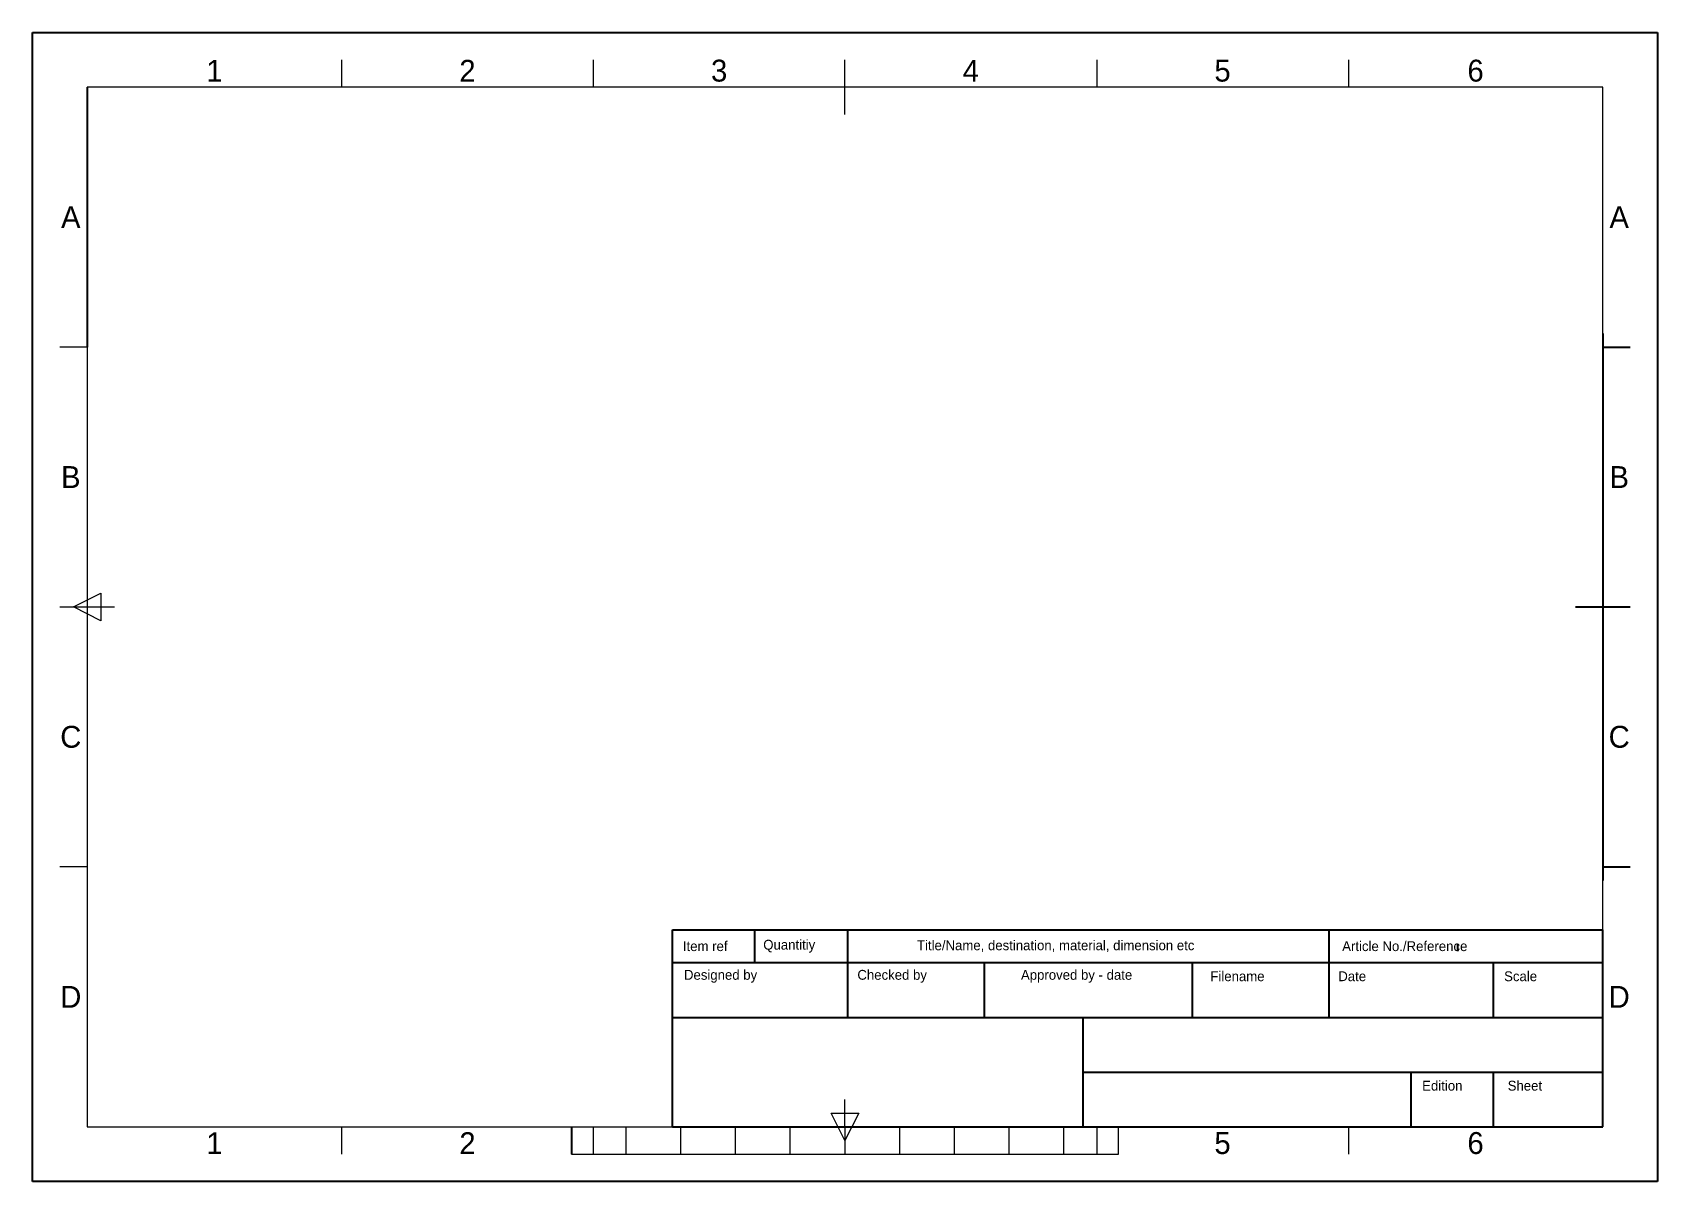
# Model space of a CAD drawing. Header units: millimetres. Extents: x 0 to 297, y 0 to 210.
import ezdxf

# ---------------------------------------------------------------- set-up
doc = ezdxf.new("R2010")
doc.units = ezdxf.units.MM
doc.layers.get('0').update_dxf_attribs({"color": 255, "linetype": 'CONTINUOUS'})
doc.layers.add('Border', color=255, linetype='CONTINUOUS', lineweight=25)
doc.layers.add('Title', color=255, linetype='CONTINUOUS')
doc.styles.add('textstyle10', font='textstyle10')
doc.styles.add('textstyle11', font='textstyle11')
doc.styles.add('textstyle12', font='textstyle12')
doc.styles.add('textstyle13', font='textstyle13')
doc.styles.add('textstyle14', font='textstyle14')
doc.styles.add('textstyle15', font='textstyle15')
doc.styles.add('textstyle16', font='textstyle16')
doc.styles.add('textstyle18', font='textstyle18')
doc.styles.add('textstyle19', font='textstyle19')
doc.styles.add('textstyle20', font='textstyle20')
doc.styles.add('textstyle21', font='textstyle21')
doc.styles.add('textstyle22', font='textstyle22')
doc.styles.add('textstyle23', font='textstyle23')
doc.styles.add('textstyle24', font='textstyle24')
doc.styles.add('textstyle25', font='textstyle25')
doc.styles.add('textstyle26', font='textstyle26')
doc.styles.add('textstyle27', font='textstyle27')
doc.styles.add('textstyle28', font='textstyle28')
doc.styles.add('textstyle29', font='textstyle29')
doc.styles.add('textstyle30', font='textstyle30')
doc.styles.add('textstyle31', font='textstyle31')
doc.styles.add('textstyle32', font='textstyle32')
doc.styles.add('textstyle33', font='textstyle33')
doc.styles.add('textstyle34', font='textstyle34')
doc.styles.add('textstyle35', font='textstyle35')
doc.styles.add('textstyle5', font='textstyle5')
doc.styles.add('textstyle6', font='textstyle6')
doc.styles.add('textstyle7', font='textstyle7')
doc.styles.add('textstyle8', font='textstyle8')
doc.styles.add('textstyle9', font='textstyle9')

msp = doc.modelspace()

# ---------------------------------------------------------------- linework, layer by layer
at = {"color": 7, "linetype": 'CONTINUOUS', "lineweight": -3}
msp.add_line((260.48, 42.1), (260.48, 43.3), dxfattribs=at)
at = {"layer": 'Border'}
for p, q in [((0, 0), (0, 210)), ((0, 210), (297, 210)), ((297, 210), (297, 0)), ((10, 200), (10, 152.5)), ((287, 155), (287, 55)), ((287, 152.5), (292, 152.5)), ((282, 105), (292, 105)), ((287, 57.5), (292, 57.5)), ((98.5, 10), (98.5, 5)), ((297, 0), (0, 0))]:
    msp.add_line(p, q, dxfattribs=at)
at = {"layer": 'Border', "color": 0, "linetype": 'CONTINUOUS', "lineweight": 0}
for p, q in [((56.5, 205), (56.5, 200)), ((102.5, 205), (102.5, 200)), ((148.5, 195), (148.5, 205)), ((194.5, 205), (194.5, 200)), ((240.5, 205), (240.5, 200)), ((10, 200), (10, 200)), ((10, 200), (10, 200)), ((56.5, 200), (10, 200)), ((56.5, 200), (56.5, 200)), ((102.5, 200), (56.5, 200)), ((148.5, 200), (102.5, 200)), ((194.5, 200), (148.5, 200)), ((240.5, 200), (194.5, 200)), ((287, 200), (240.5, 200)), ((287, 200), (287, 200)), ((287, 155), (287, 200)), ((287, 200), (287, 200)), ((10, 152.5), (5, 152.5)), ((10, 152.5), (10, 105)), ((7.5, 105), (12.5, 107.5)), ((12.5, 107.5), (12.5, 102.5)), ((5, 105), (15, 105)), ((12.5, 102.5), (7.5, 105)), ((10, 105), (10, 57.5)), ((10, 57.5), (5, 57.5)), ((10, 57.5), (10, 10)), ((287, 10), (287, 55)), ((148.5, 10), (148.5, 15)), ((148.5, 7.5), (146, 12.5)), ((146, 12.5), (151, 12.5)), ((151, 12.5), (148.5, 7.5)), ((10, 10), (10, 10)), ((10, 10), (56.5, 10)), ((56.5, 10), (56.5, 5)), ((56.5, 10), (56.5, 10)), ((56.5, 10), (102.5, 10)), ((98.5, 10), (198.5, 10)), ((102.5, 10), (102.5, 5)), ((102.5, 10), (148.5, 10)), ((108.5, 5), (108.5, 10)), ((118.5, 5), (118.5, 10)), ((128.5, 5), (128.5, 10)), ((138.5, 5), (138.5, 10)), ((148.5, 10), (148.5, 5)), ((148.5, 10), (194.5, 10)), ((158.5, 5), (158.5, 10)), ((168.5, 5), (168.5, 10)), ((178.5, 5), (178.5, 10)), ((188.5, 5), (188.5, 10)), ((194.5, 10), (194.5, 5)), ((194.5, 10), (240.5, 10)), ((198.5, 5), (198.5, 10)), ((240.5, 10), (240.5, 5)), ((240.5, 10), (287, 10)), ((287, 10), (287, 10)), ((98.5, 5), (198.5, 5))]:
    msp.add_line(p, q, dxfattribs=at)
at = {"layer": 'Title'}
for p, q in [((117, 40), (117, 46)), ((117, 46), (287, 46)), ((132, 40), (132, 46)), ((149, 40), (149, 46)), ((237, 40), (237, 46)), ((287, 10), (287, 46)), ((117, 40), (287, 40)), ((117, 10), (117, 40)), ((149, 30), (149, 40)), ((174, 30), (174, 40)), ((212, 30), (212, 40)), ((237, 30), (237, 40)), ((267, 30), (267, 40)), ((117, 30), (287, 30)), ((192, 10), (192, 30)), ((192, 20), (287, 20)), ((252, 10), (252, 20)), ((267, 10), (267, 20)), ((287, 10), (287, 20)), ((117, 10), (287, 10))]:
    msp.add_line(p, q, dxfattribs=at)

# ---------------------------------------------------------------- texts
at = {"layer": 'Border', "char_height": 4, "attachment_point": 5}
for s, insert, width, style in [('1', (33.25, 203), 0.8889, 'textstyle26'), ('2', (79.5, 203), 1.7778, 'textstyle28'), ('3', (125.5, 203), 1.7778, 'textstyle30'), ('4', (171.5, 203), 2.2222, 'textstyle31'), ('5', (217.5, 203), 1.7778, 'textstyle32'), ('6', (263.75, 203), 1.7778, 'textstyle34'), ('A', (7, 176.25), 2.6667, 'textstyle18'), ('A', (290, 176.25), 2.6667, 'textstyle19'), ('B', (7, 128.75), 2.2222, 'textstyle24'), ('B', (290, 128.75), 2.2222, 'textstyle25'), ('C', (7, 81.25), 1.7778, 'textstyle22'), ('C', (290, 81.25), 1.7778, 'textstyle23'), ('D', (7, 33.75), 2.2222, 'textstyle20'), ('D', (290, 33.75), 2.2222, 'textstyle21'), ('1', (33.25, 7), 0.8889, 'textstyle27'), ('2', (79.5, 7), 1.7778, 'textstyle29'), ('5', (217.5, 7), 1.7778, 'textstyle33'), ('6', (263.75, 7), 1.7778, 'textstyle35')]:
    msp.add_mtext(s, dxfattribs=dict(at, insert=insert, width=width, style=style))
at = {"layer": 'Title', "char_height": 1.8, "attachment_point": 5}
for s, insert, width, style in [('Item ref', (122.95, 43), 9.55, 'textstyle6'), ('Quantitiy', (138.31, 43), 10.4, 'textstyle5'), ('Title/Name, destination, material, dimension etc', (187.01, 43), 58.5014, 'textstyle7'), ('Article No./Reference', (250.81, 43), 26.15, 'textstyle8'), ('Designed by', (125.76, 37.5), 14.1507, 'textstyle9'), ('Checked by', (157.12, 37.5), 13.15, 'textstyle10'), ('Approved by - date', (190.83, 37.5), 24.45, 'textstyle11'), ('Filename', (220.23, 37.5), 9.6, 'textstyle12'), ('Date', (241.2, 37.5), 5, 'textstyle13'), ('Scale', (271.98, 37.5), 5.8, 'textstyle14'), ('Edition', (257.67, 17.5), 7.4, 'textstyle15'), ('Sheet', (272.76, 17.5), 6.4, 'textstyle16')]:
    msp.add_mtext(s, dxfattribs=dict(at, insert=insert, width=width, style=style))

doc.saveas('drawing.dxf')
